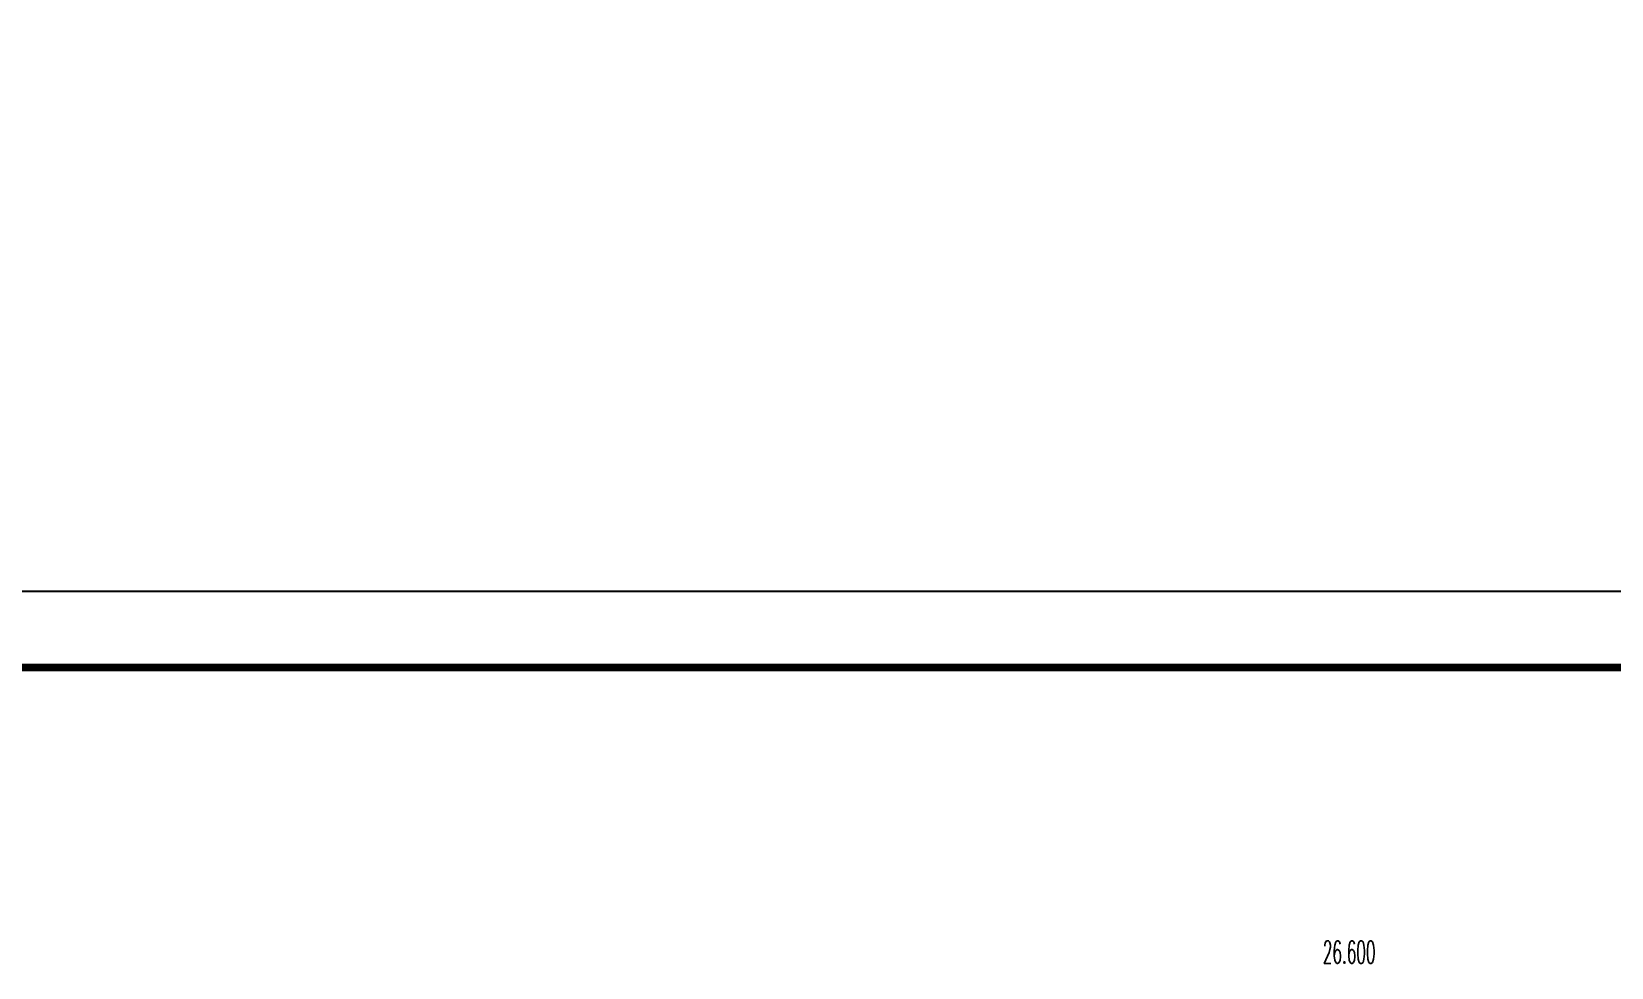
# Model space of a CAD drawing. Extents: x -655480 to 203344, y -294099 to 287156.
# Drawn here: x 39824 to 50215, y 184008 to 190166 of the extents above; entities that cross this region are included whole.
import ezdxf

# ---------------------------------------------------------------- set-up
doc = ezdxf.new("R2010")
doc.units = 0
doc.header["$LTSCALE"] = 1000
doc.layers.get('0').update_dxf_attribs({"linetype": 'CONTINUOUS'})
doc.layers.add('-TK', color=7, linetype='CONTINUOUS')
doc.layers.add('PUB_TEXT', color=2, linetype='CONTINUOUS')
doc.layers.add('审图修改', color=2, linetype='CONTINUOUS', plot=False)
doc.styles.add('_TCH_DIM', font='SIMPLEX.shx', dxfattribs={"width": 0.7, "bigfont": 'GBCBIG.shx'})

# ---------------------------------------------------------------- blocks, each defined once
blk = doc.blocks.new('A1')
blk.add_lwpolyline([(0, 59400), (0, 0), (84100, 0), (84100, 59400)], close=True)
at = {"const_width": 100}
blk.add_lwpolyline([(2500, 58400), (2500, 1000), (83100, 1000), (83100, 58400)], close=True, dxfattribs=at)

msp = doc.modelspace()

# ---------------------------------------------------------------- linework, layer by layer
at = {"layer": '审图修改', "color": 2, "const_width": 5}
msp.add_lwpolyline([(4237.03, 189631.08, -0.57735027), (28258.31, 189631.08, -0.57735027), (52279.58, 189631.08, -0.57735027), (76300.85, 189631.08, -0.57735027), (100322.13, 189631.08, -0.57735027), (124343.4, 189631.08, -0.57735027), (148364.68, 189631.08, -0.57735027), (172385.95, 189631.08, -0.57735027), (196407.22, 189631.08, -0.57735027), (196407.22, 165609.81, -0.57735027), (196407.22, 141588.53, -0.57735027)], format="xyb", dxfattribs=at)

# ---------------------------------------------------------------- block references
at = {"layer": '-TK', "xscale": 0.5, "yscale": 0.5, "zscale": 0.5}
msp.add_blockref('A1', (27867.19, 156782.28), dxfattribs=at)

# ---------------------------------------------------------------- texts
at = {"layer": 'PUB_TEXT', "style": '_TCH_DIM', "width": 0.494118}
msp.add_text('26.600', height=148.75, dxfattribs=at).set_placement((48316.93, 184034.17))

doc.saveas('drawing.dxf')
